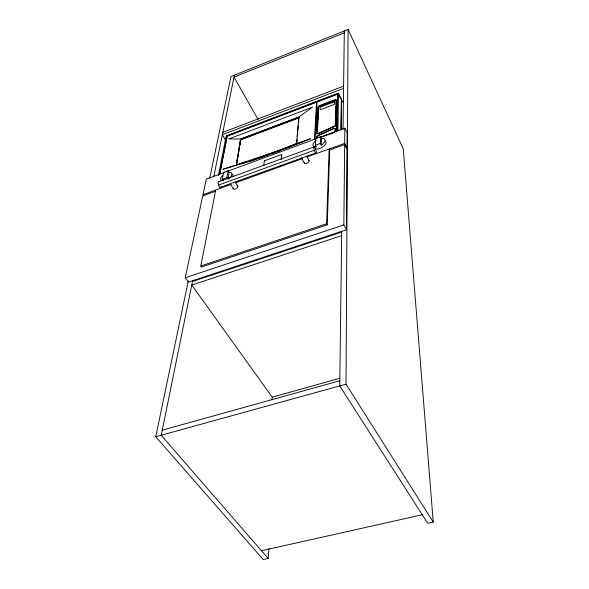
<?xml version="1.0" encoding="UTF-8"?>
<svg xmlns="http://www.w3.org/2000/svg" width="589" height="589" viewBox="0 0 589 589"><rect width="100%" height="100%" fill="white"/><g stroke="black" fill="none" stroke-linecap="round" stroke-linejoin="round"><path stroke-width="0.88" d="M215.493 191.292L202.726 195.909L185.248 277.765L188.384 282.124L346.494 229.754L347.009 149.179L344.661 144.563L329.715 149.974L327.241 224.843L201.49 267.008L200.79 266L215.721 190.019M341.73 231.425L339.743 385.913L427.695 523.29L433.254 522.06L346.015 384.183L348.077 29.45L230.954 76.563L209.706 178.32M346.494 229.754L343.851 224.91L344.661 144.563M344.823 128.181L347.112 132.739L347.017 147.979L344.668 143.37L344.823 128.181L319.017 137.664M343.048 129.359L344.315 30.967M340.898 130.103L341.406 99.136L338.506 93.327L338.034 93.268L317.037 101.183L314.99 139.571M341.149 129.646L341.458 99.313L343.07 102.589M339.905 232.692L339.912 231.933M337.887 130.758L338.506 93.327M336.768 132.002L337.571 93.953L317.007 101.706M336.908 131.325L337.21 117.771M337.313 113.25L337.571 93.953M336.135 111.881L336.267 106.388M336.179 100.454L335.215 126.407M335.671 125.369L336.15 106.145M336.194 104.319L336.282 100.66L335.546 100.123L318.634 106.771L317.338 133.799L316.271 133.342L317.714 107.139L319.591 105.505L334.876 99.71L336.466 99.585L336.098 124.735L335.089 126.164L332.829 127.261M327.241 224.843L326.63 223.754L329.17 148.929L329.715 149.974M320.652 136.795L321.52 138.444L322.117 138.378A6.678 3.269 -28.4 0 1 325.025 140.425A6.678 3.269 -28.4 0 1 321.83 144.717L321.211 145.093L320.335 143.429L320.652 136.795L318.251 137.347L315.814 138.577L315.446 145.218L316.33 146.875L315.726 146.941A6.678 3.269 -28.4 0 1 316.079 140.594M321.211 145.093L321.52 138.444M316.654 137.922L316.889 136.302L317.905 135.544L333.808 128.402L335.362 128.542C336.856 134.682 327.867 133.431 324.745 135.904M317.294 130.787L317.78 121.776M317.876 119.979L318.354 110.968M318.458 109.171L318.553 107.367L319.223 106.55M316.948 138.4L317.044 136.596L317.986 135.684L333.801 128.579L335.031 128.689L334.957 131.399L334.419 132.091L321.447 136.942M314.511 139.748L316.587 101.352L226.787 135.647L226.08 136.457L218.372 175.625M188.274 280.975L155.746 436.766L263.209 559.55L268.15 558.46L268.945 548.374M296.849 143.149L297.158 139.483M297.386 136.736L297.776 132.157M297.931 130.324L298.314 125.737M298.549 122.991L298.94 118.404M271.993 399.909L272.236 397.163L340.118 378.219M281.152 159.369L281.675 154.436L264.351 160.782L263.703 165.73M281.579 159.148L281.675 154.436M236.594 164.221L240.872 139.438L240.629 139.019L228.746 138.945L312.523 107.161L298.785 117.056L240.629 139.019L236.439 165.104M236.528 164.898L240.606 139.387L299.33 117.211M236.425 163.573L237.971 154.612M238.28 152.823L238.597 151.034M238.906 149.238L240.452 140.278M228.157 170.803L229.114 172.356L227.884 179.122L226.912 177.561L228.157 170.803L223.629 172.467L222.347 179.225L223.327 180.786M219.572 174.292L227.126 135.971L316.558 101.875M219.704 174.506L227.251 136.177L316.668 102.096M194.112 280.946L194.267 280.173M192.699 280.416L161.224 435.249L268.15 558.46M213.741 176.891L234.422 75.171M203.904 196.078L202.991 194.679L206.319 179.085L224.387 172.444M318.671 107.61L318.634 106.771M320.335 143.429L315.446 145.218M226.912 177.561L222.347 179.225M335.259 125.869L318.546 133.423L316.536 133.777M227.42 135.816L226.08 136.457L227.251 136.177M318.421 133.548L334.442 126.34M320.328 132.878L321.992 132.135M326.998 129.882L328.662 129.131M344.293 32.822L234.024 77.107L258.092 119.442M286.85 148.038L310.513 138.739L296.525 143.642A282.668 105.836 -27.8 0 1 270.535 153.582L239.163 163.845M222.789 132.392L343.601 86.156M343.571 88.431L222.311 134.734L225.639 140.241M317.118 101.926L337.681 94.174M319.871 106.219L336.017 100.189M319.996 106.454L322.514 105.497M330.915 102.317L335.119 100.726M241.181 139.004L297.96 117.564M278.869 151.064L281.262 150.158M283.662 149.245L286.055 148.34M240.872 139.438L299.013 117.491L298.785 117.056L296.525 143.628L279.061 150.46L254.662 159.045M240.857 139.799L298.711 117.969M246.938 161.489L222.929 169.279L249.081 161.585L302.996 141.728M272.493 153.412L278.074 151.366M226.11 171.819L315.579 138.93M218.482 181.802L313.996 146.956M218.784 181.795A3.078 1.104 69.6 0 0 218.298 184.335L218.541 185.093L314.335 150.239M315.645 152.698A3.188 0.803 70.3 0 1 314.335 150.254L314.077 149.466A3.188 0.803 70.3 0 1 314.217 146.978A3.188 0.803 70.3 0 1 316.065 150.423A3.188 0.803 70.3 0 1 315.932 152.926L219.999 187.39L220.352 187.574A3.078 1.104 69.6 0 0 221.015 186.971M202.991 194.679L231.19 184.416M235.49 182.862L302.525 158.581M306.825 157.02L344.668 143.37M261.266 157.44L268.496 154.87M262.23 157.02L264.792 156.122M260.463 157.727L249.081 161.585M200.79 266L326.63 223.754M259.013 158.095L261.428 157.292M185.248 277.765L343.851 224.91M192.485 281.483L341.723 232.095M341.679 235.644L191.756 285.069L272.192 397.104M249.795 161.091L254.131 159.715M242.064 163.462L244.626 162.689M162.262 430.161L339.809 380.774M155.746 436.766L346.015 384.183M261.472 550.759L422.247 514.771M229.114 172.356L229.651 172.305A6.442 3.063 -31.6 0 1 231.919 174.484A6.442 3.063 -31.6 0 1 228.488 178.754M317.235 133.593L317.905 133.858M340.773 98.812L341.237 98.871M230.52 184.291L233.435 188.959M235.328 182.053L237.735 185.955M264.351 160.782L264.697 161.379M301.48 157.926L304.307 163.072M306.7 156.144L309.107 160.561M319.12 106.344L319.348 106.786M338.425 94.063L340.376 98.017M348.077 29.45L403.237 148.767L433.254 522.06M290.311 146.661A282.58 105.917 -27.8 0 1 287.896 147.603M279.385 150.865A282.58 105.917 -27.8 0 1 276.801 151.829M273.355 153.088A282.58 105.917 -27.8 0 1 270.785 154.016M219.992 187.39A3.078 1.104 69.6 0 1 218.541 185.093M231.919 174.396A6.435 3.07 -31.6 0 1 233.119 176.42M325.364 140.955A6.663 3.276 -28.4 0 1 323.589 146.278A6.663 3.276 -28.4 0 1 315.601 148.87M314.128 147.787A6.663 3.276 -28.4 0 1 313.974 146.911M221.722 180.668A6.442 3.063 -31.6 0 1 222.723 175.389M236.977 185.697A2.643 1.288 -31.6 0 1 237.595 187.354A2.643 1.288 -31.6 0 1 234.547 189.202A2.643 1.288 -31.6 0 1 233.406 187.869M308.518 160.112A2.709 1.355 -29 0 1 307.554 162.895A2.709 1.355 -29 0 1 304.255 162.704M334.523 101.735L334.449 104.408L320.099 109.819L320.239 107.139L334.523 101.735"/></g></svg>
